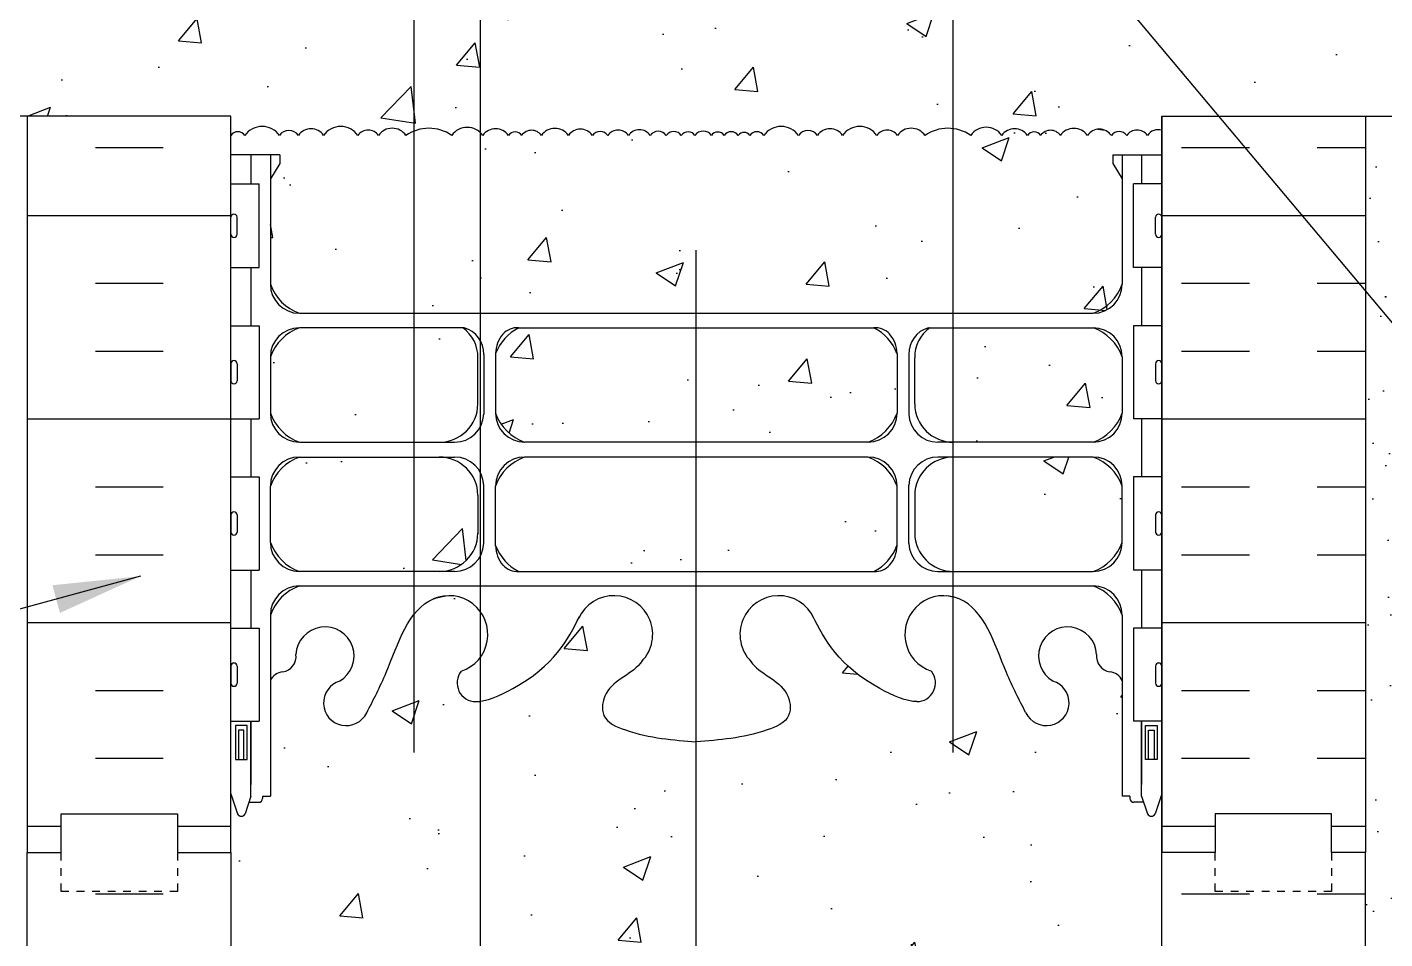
# Model space of a CAD drawing. Header units: inches. Extents: x 103.7 to 157.5, y 81.8 to 152.
# Drawn here: x 121.62 to 139.12, y 121.92 to 133.68 of the extents above; entities that cross this region are included whole.
import ezdxf

# ---------------------------------------------------------------- set-up
doc = ezdxf.new("R2010")
doc.units = ezdxf.units.IN
doc.header["$LTSCALE"] = 0.5
doc.header["$MEASUREMENT"] = 0
doc.linetypes.add('DASHED2', pattern=[0.375, 0.25, -0.125])
for name, color, linetype in [('HATCH', 12, 'Continuous'), ('line25', 2, 'Continuous'), ('LINE3', 3, 'Continuous'), ('LINE50', 5, 'Continuous'), ('LINE9', 9, 'Continuous'), ('TEXT', 4, 'Continuous'), ('Web_Edge', 9, 'Continuous')]:
    doc.layers.add(name, color=color, linetype=linetype)
doc.styles.add('DIM', font='romans.shx', dxfattribs={"width": 0.7})
doc.dimstyles.new('ext_12', dxfattribs={"dimscale": 12, "dimtxt": 0.09375, "dimasz": 0.09375, "dimexe": 0.09375, "dimexo": 0.0625, "dimgap": 0.0625, "dimtad": 1, "dimdec": 1, "dimzin": 3, "dimdsep": 46, "dimlunit": 4, "dimtxsty": 'DIM', "dimcen": 0.09, "dimdle": 0.09375, "dimclrt": 4, "dimadec": 0, "dimazin": 0, "dimtfac": 1, "dimtdec": 1, "dimtmove": 2, "dimatfit": 3, "dimfxl": 1, "dimfrac": 2, "dimtolj": 1, "dimtzin": 0, "dimarcsym": 0})

msp = doc.modelspace()

# ---------------------------------------------------------------- hatches: boundary and pattern name
at = {"layer": 'HATCH'}
h = msp.add_hatch(dxfattribs=at)
h.set_pattern_fill('AR-CONC', color=256, scale=0.5)
h.paths.add_polyline_path([(150.098, 138.003), (151.098, 139.003), (149.098, 139.003), (150.098, 140.003), (150.098, 140.534), (110.396, 140.534), (110.396, 140.003), (109.396, 139.003), (111.396, 139.003), (110.396, 138.003), (110.396, 132.534), (124.247, 132.534), (124.247, 132.284, -0.5218), (124.429, 132.284, -0.520567), (124.874, 132.284, -0.520567), (125.119, 132.284, -0.520567), (125.443, 132.284, -0.520567), (125.885, 132.284, -0.520567), (126.151, 132.284, -0.520567), (126.505, 132.284, -0.312003), (127.095, 132.284, -0.520567), (127.494, 132.284, -0.520567), (127.826, 132.284, -0.520567), (127.997, 132.284, -0.520567), (128.25, 132.284, -0.520567), (128.598, 132.284, -0.520567), (128.908, 132.284, -0.520567), (129.106, 132.284, -0.520567), (129.373, 132.284, -0.520567), (129.653, 132.284, -0.520567), (129.859, 132.284, -0.520567), (130.054, 132.284, -0.520567), (130.23, 132.284, -0.520567), (130.441, 132.284, -0.520567), (130.606, 132.284, -0.520567), (130.788, 132.284, -0.520567), (130.937, 132.284, -0.5218), (131.118, 132.284, -0.520567), (131.564, 132.284, -0.520567), (131.809, 132.284, -0.520567), (132.133, 132.284, -0.520567), (132.575, 132.284, -0.520567), (132.84, 132.284, -0.520567), (133.195, 132.284, -0.312003), (133.784, 132.284, -0.520567), (134.184, 132.284, -0.520567), (134.516, 132.284, -0.520567), (134.687, 132.284, -0.520567), (134.939, 132.284, -0.520567), (135.288, 132.284, -0.520567), (135.597, 132.284, -0.520567), (135.795, 132.284, -0.520567), (136.062, 132.284, -0.315632), (136.247, 132.352), (136.247, 132.534), (150.098, 132.534)])
h.paths.add_polyline_path([(132.835, 129.47, 0.185301), (132.536, 129.803), (127.958, 129.803, 0.185301), (127.66, 129.47), (127.66, 128.702, 0.225652), (128.035, 128.327), (132.46, 128.327, 0.225652), (132.835, 128.702)])
h.paths.add_polyline_path([(132.835, 127.761, 0.225652), (132.46, 128.136), (128.035, 128.136, 0.225652), (127.66, 127.761), (127.66, 126.993, 0.185301), (127.958, 126.66), (132.536, 126.66, 0.185301), (132.835, 126.993)])
h.paths.add_polyline_path([(135.737, 127.761, 0.225652), (135.362, 128.136), (133.562, 128.136, 0.410093), (133.062, 127.643), (133.062, 127.146, 0.406005), (133.562, 126.66), (135.362, 126.66, 0.225652), (135.737, 127.035)])
h.paths.add_polyline_path([(135.737, 129.428, 0.225652), (135.362, 129.803), (133.256, 129.803, 0.24677), (133.062, 129.417), (133.062, 128.82, 0.410093), (133.562, 128.327), (135.362, 128.327, 0.225652), (135.737, 128.702)])
h.paths.add_polyline_path([(127.432, 128.82), (127.432, 129.417, 0.24677), (127.238, 129.803), (125.132, 129.803, 0.225652), (124.757, 129.428), (124.757, 128.702, 0.225652), (125.132, 128.327), (126.932, 128.327, 0.410093)])
h.paths.add_polyline_path([(126.932, 128.136), (125.132, 128.136, 0.225652), (124.757, 127.761), (124.757, 127.035, 0.225652), (125.132, 126.66), (126.932, 126.66, 0.406005), (127.432, 127.146), (127.432, 127.643, 0.410093)])
h = msp.add_hatch(dxfattribs=at)
h.set_pattern_fill('INSUL', color=256, scale=7, style=0)
h.paths.add_polyline_path([(124.247, 132.034), (124.247, 132.534), (121.622, 132.534), (121.622, 123.034), (122.06, 123.034), (122.06, 123.534), (123.56, 123.534), (123.56, 123.034), (124.247, 123.034), (124.247, 123.763), (124.247, 123.763), (124.247, 125.163)])
h.paths.add_polyline_path([(138.872, 132.534), (136.247, 132.534), (136.247, 123.034), (136.935, 123.034), (136.935, 123.534), (138.435, 123.534), (138.435, 123.034), (138.872, 123.034)])
h = msp.add_hatch(dxfattribs=at)
h.set_pattern_fill('AR-SAND', color=256, scale=0.5, style=0)
h.set_pattern_definition([(37.5, (-92.5193, 2.6143), (-0.0314967, 0.9634119), [0, -0.76, 0, -0.85, 0, -0.8125]), (7.5, (-92.5193, 2.6143), (0.8848884, 1.411073), [0, -0.41, 0, -0.685, 0, -0.2625]), (327.5, (-93.1343, 2.6143), (1.557071, 0.0028295), [0, -0.25, 0, -0.9, 0, -1.175]), (317.5, (-93.1343, 2.6143), (1.503063, 0.438838), [0, -0.125, 0, -0.59, 0, -0.675])])
h.paths.add_polyline_path([(139.372, 116.947), (138.872, 116.947), (138.872, 105.034), (139.372, 105.034)])
h.paths.add_polyline_path([(139.372, 132.534), (138.872, 132.534), (138.872, 132.06), (139.372, 132.06)])
h.paths.add_polyline_path([(139.372, 117.034), (138.872, 117.034), (138.872, 132.034), (139.372, 132.034)])
h = msp.add_hatch(dxfattribs=at)
h.set_pattern_fill('AR-CONC', color=256, scale=0.5)
h.set_pattern_definition([(50, (-27.7718, 0), (3.5863, -0.31376), [0.375, -4.125]), (355, (-27.7718, 0), (-0.693757, 3.76096), [0.3, -3.3]), (100.4514, (-27.473, -0.026), (2.892544, 3.4472), [0.3187, -3.50571]), (46.1842, (-27.772, 1), (5.33621, -0.8276), [0.5625, -6.1875]), (96.6356, (-27.327, 0.931), (4.67331, 4.87059), [0.47805, -5.25857]), (351.1842, (-27.772, 1), (4.67331, 4.8706), [0.45, -4.95]), (21, (-27.2718, 0.75), (2.984535, -2.013094), [0.375, -4.125]), (326, (-27.2718, 0.75), (1.216577, 3.62575), [0.3, -3.3]), (71.4514, (-27.023, 0.5822), (4.20111, 1.612656), [0.3187, -3.50571]), (37.5, (-27.7718, 0), (0.060799, 1.664469), [0, -3.26, 0, -3.35, 0, -3.3125]), (7.5, (-27.7718, 0), (1.315348, 1.972059), [0, -1.91, 0, -3.185, 0, -1.2625]), (327.5, (-28.8868, 0), (2.669112, -0.112774), [0, -1.25, 0, -3.9, 0, -5.175]), (317.5, (-29.3868, 0), (2.91593, 0.500525), [0, -1.625, 0, -2.59, 0, -3.675])])
h.paths.add_polyline_path([(135.737, 130.365), (135.737, 132.034), (136.247, 132.034), (136.247, 132.352, 0.315632), (136.062, 132.284, 0.520567), (135.795, 132.284, 0.520567), (135.597, 132.284, 0.520567), (135.288, 132.284, 0.520567), (134.939, 132.284, 0.520567), (134.687, 132.284, 0.520567), (134.516, 132.284, 0.520567), (134.184, 132.284, 0.520567), (133.784, 132.284, 0.312003), (133.195, 132.284, 0.520567), (132.84, 132.284, 0.520567), (132.575, 132.284, 0.520567), (132.133, 132.284, 0.520567), (131.809, 132.284, 0.520567), (131.564, 132.284, 0.520567), (131.118, 132.284, 0.5218), (130.937, 132.284, 0.520567), (130.788, 132.284, 0.520567), (130.606, 132.284, 0.520567), (130.441, 132.284, 0.520567), (130.23, 132.284, 0.520567), (130.054, 132.284, 0.520567), (129.859, 132.284, 0.520567), (129.653, 132.284, 0.520567), (129.373, 132.284, 0.520567), (129.106, 132.284, 0.520567), (128.908, 132.284, 0.520567), (128.598, 132.284, 0.520567), (128.25, 132.284, 0.520567), (127.997, 132.284, 0.520567), (127.826, 132.284, 0.520567), (127.494, 132.284, 0.520567), (127.095, 132.284, 0.312003), (126.505, 132.284, 0.520567), (126.151, 132.284, 0.520567), (125.885, 132.284, 0.520567), (125.443, 132.284, 0.520567), (125.119, 132.284, 0.520567), (124.874, 132.284, 0.520567), (124.429, 132.284, 0.5218), (124.247, 132.284), (124.247, 132.034), (124.757, 132.034), (124.757, 130.364, 0.412864), (125.132, 129.99), (135.362, 129.99, 0.414225)])
h = msp.add_hatch(dxfattribs=at)
h.set_pattern_fill('AR-CONC', color=256, scale=0.5)
edge = h.paths.add_edge_path()
edge.add_line((136.247, 123.034), (136.247, 123.794))
edge.add_line((136.247, 123.794), (136.162, 123.533))
edge.add_arc((136.112, 123.56), 0.0567, 208.0725, 331.9275, ccw=False)
edge.add_line((136.062, 123.533), (136.013, 123.683))
edge.add_line((136.013, 123.683), (135.887, 123.683))
edge.add_arc((135.887, 123.733), 0.05, 180, 270, ccw=False)
edge.add_line((135.837, 123.733), (135.837, 123.763))
edge.add_line((135.837, 123.763), (135.737, 123.763))
edge.add_line((135.737, 123.763), (135.737, 125.253))
edge.add_arc((135.563, 125.176), 0.19, 23.6297, 85.6939)
edge.add_arc((135.606, 125.564), 0.2, 172.8929, 261.6212, ccw=False)
edge.add_arc((135.033, 125.57), 0.375, 2.9237, 239.8675)
edge.add_arc((134.759, 124.965), 0.293, -154.2016, 73.0731, ccw=False)
edge.add_spline(control_points=[(134.495, 124.837), (134.409, 125.004), (134.156, 125.494), (133.962, 126.175), (133.636, 126.305)], knot_values=[0, 0, 0, 0, 0.579211, 1.703896, 1.703896, 1.703896, 1.703896], degree=3, periodic=0)
edge.add_spline(control_points=[(133.636, 126.305), (133.587, 126.325), (133.532, 126.338), (133.476, 126.346)], knot_values=[1.703896, 1.703896, 1.703896, 1.703896, 1.875321, 1.875321, 1.875321, 1.875321], degree=3, periodic=0)
edge.add_arc((133.435, 125.848), 0.5, 85.2926, 251.7937)
edge.add_arc((133.088, 125.223), 0.242, -90, 38.2327, ccw=False)
edge.add_spline(control_points=[(133.088, 124.981), (132.967, 124.979), (132.148, 125.33), (131.903, 125.778), (131.763, 126.058)], knot_values=[0.038125, 0.038125, 0.038125, 0.038125, 0.320663, 1.237398, 1.237398, 1.237398, 1.237398], degree=3, periodic=0)
edge.add_arc((131.31, 125.848), 0.5, 24.819, 224.1875)
edge.add_spline(control_points=[(130.951, 125.499), (131.059, 125.336), (131.419, 125.246), (131.495, 124.75), (130.947, 124.514), (130.543, 124.486), (130.247, 124.465)], knot_values=[0.229407, 0.229407, 0.229407, 0.229407, 0.844432, 1.128849, 1.464331, 2.389004, 2.389004, 2.389004, 2.389004], degree=3, periodic=0)
edge.add_spline(control_points=[(130.247, 124.465), (129.951, 124.486), (129.547, 124.514), (128.999, 124.75), (129.075, 125.246), (129.435, 125.336), (129.543, 125.499)], knot_values=[0.229407, 0.229407, 0.229407, 0.229407, 1.15408, 1.489562, 1.773979, 2.389004, 2.389004, 2.389004, 2.389004], degree=3, periodic=0)
edge.add_arc((129.185, 125.848), 0.5, 315.8125, 515.181)
edge.add_spline(control_points=[(128.731, 126.058), (128.591, 125.778), (128.346, 125.33), (127.527, 124.979), (127.406, 124.981)], knot_values=[0.038125, 0.038125, 0.038125, 0.038125, 0.95486, 1.237398, 1.237398, 1.237398, 1.237398], degree=3, periodic=0)
edge.add_arc((127.406, 125.223), 0.242, 141.7673, 270, ccw=False)
edge.add_arc((127.06, 125.848), 0.5, 288.2063, 454.7074)
edge.add_spline(control_points=[(127.019, 126.346), (126.962, 126.338), (126.908, 126.325), (126.858, 126.305)], knot_values=[1.703896, 1.703896, 1.703896, 1.703896, 1.875321, 1.875321, 1.875321, 1.875321], degree=3, periodic=0)
edge.add_spline(control_points=[(126.858, 126.305), (126.532, 126.175), (126.338, 125.494), (126.085, 125.004), (125.999, 124.837)], knot_values=[0, 0, 0, 0, 1.124685, 1.703896, 1.703896, 1.703896, 1.703896], degree=3, periodic=0)
edge.add_arc((125.735, 124.965), 0.293, 106.9269, 334.2016, ccw=False)
edge.add_arc((125.461, 125.57), 0.375, 300.1325, 537.0763)
edge.add_arc((124.888, 125.564), 0.2, -81.62, 7.1071, ccw=False)
edge.add_arc((124.931, 125.176), 0.19, 94.3036, 156.3684)
edge.add_line((124.757, 125.253), (124.757, 123.763))
edge.add_line((124.757, 123.763), (124.657, 123.763))
edge.add_line((124.657, 123.763), (124.657, 123.733))
edge.add_arc((124.607, 123.733), 0.05, -90, 0, ccw=False)
edge.add_line((124.607, 123.683), (124.481, 123.683))
edge.add_line((124.481, 123.683), (124.432, 123.533))
edge.add_arc((124.382, 123.56), 0.0567, 208.0725, 331.9275, ccw=False)
edge.add_line((124.332, 123.533), (124.247, 123.794))
edge.add_line((124.247, 123.794), (124.247, 123.034))
edge.add_line((124.247, 123.034), (124.247, 121.034))
edge.add_arc((124.593, 121.395), 0.5, 226.2109, 246.4218)
edge.add_line((124.393, 120.937), (124.483, 120.937))
edge.add_line((124.483, 120.937), (124.483, 120.895))
edge.add_arc((124.343, 120.688), 0.25, 0, 55.9442, ccw=False)
edge.add_line((124.593, 120.688), (124.593, 120.621))
edge.add_arc((124.531, 120.621), 0.0625, -90, 0, ccw=False)
edge.add_line((124.531, 120.558), (124.483, 120.558))
edge.add_line((124.483, 120.558), (124.483, 120.488))
edge.add_line((124.483, 120.488), (124.588, 120.488))
edge.add_arc((124.551, 120.838), 0.352, 276.1291, 321.5331)
edge.add_arc((124.928, 120.57), 0.113, -12.1844, 154.0569, ccw=False)
edge.add_arc((125.413, 120.565), 0.375, 182.9237, 419.8675)
edge.add_arc((125.733, 121.158), 0.3, 27.597, 243.9425, ccw=False)
edge.add_spline(control_points=[(125.999, 121.297), (126.085, 121.131), (126.338, 120.641), (126.532, 119.96), (126.858, 119.829)], knot_values=[0, 0, 0, 0, 0.579211, 1.703896, 1.703896, 1.703896, 1.703896], degree=3, periodic=0)
edge.add_spline(control_points=[(126.858, 119.829), (126.908, 119.809), (126.962, 119.797), (127.019, 119.788)], knot_values=[1.703896, 1.703896, 1.703896, 1.703896, 1.875321, 1.875321, 1.875321, 1.875321], degree=3, periodic=0)
edge.add_arc((127.06, 120.287), 0.5, 265.2926, 431.7937)
edge.add_arc((127.406, 120.911), 0.242, 90, 218.2327, ccw=False)
edge.add_spline(control_points=[(127.406, 121.153), (127.527, 121.155), (128.346, 120.804), (128.591, 120.357), (128.731, 120.077)], knot_values=[0.038125, 0.038125, 0.038125, 0.038125, 0.320663, 1.237398, 1.237398, 1.237398, 1.237398], degree=3, periodic=0)
edge.add_arc((129.185, 120.287), 0.5, 204.819, 404.1875)
edge.add_spline(control_points=[(129.543, 120.635), (129.435, 120.798), (129.075, 120.889), (128.999, 121.384), (129.547, 121.62), (129.951, 121.649), (130.247, 121.67)], knot_values=[0.229407, 0.229407, 0.229407, 0.229407, 0.844432, 1.128849, 1.464331, 2.389004, 2.389004, 2.389004, 2.389004], degree=3, periodic=0)
edge.add_spline(control_points=[(130.247, 121.67), (130.543, 121.649), (130.947, 121.62), (131.495, 121.384), (131.419, 120.889), (131.059, 120.798), (130.951, 120.635)], knot_values=[0.229407, 0.229407, 0.229407, 0.229407, 1.15408, 1.489562, 1.773979, 2.389004, 2.389004, 2.389004, 2.389004], degree=3, periodic=0)
edge.add_arc((131.31, 120.287), 0.5, 135.8125, 335.181)
edge.add_spline(control_points=[(131.763, 120.077), (131.903, 120.357), (132.148, 120.804), (132.967, 121.155), (133.088, 121.153)], knot_values=[0.038125, 0.038125, 0.038125, 0.038125, 0.95486, 1.237398, 1.237398, 1.237398, 1.237398], degree=3, periodic=0)
edge.add_arc((133.088, 120.911), 0.242, -38.2327, 90, ccw=False)
edge.add_arc((133.435, 120.287), 0.5, 108.2063, 274.7074)
edge.add_spline(control_points=[(133.476, 119.788), (133.532, 119.797), (133.587, 119.809), (133.636, 119.829)], knot_values=[1.703896, 1.703896, 1.703896, 1.703896, 1.875321, 1.875321, 1.875321, 1.875321], degree=3, periodic=0)
edge.add_spline(control_points=[(133.636, 119.829), (133.962, 119.96), (134.156, 120.641), (134.409, 121.131), (134.495, 121.297)], knot_values=[0, 0, 0, 0, 1.124685, 1.703896, 1.703896, 1.703896, 1.703896], degree=3, periodic=0)
edge.add_arc((134.761, 121.158), 0.3, -63.9425, 153.031, ccw=False)
edge.add_arc((135.081, 120.565), 0.375, 120.1325, 357.0763)
edge.add_arc((135.566, 120.57), 0.113, 25.9431, 192.1844, ccw=False)
edge.add_arc((135.944, 120.838), 0.352, 218.4669, 263.8709)
edge.add_line((135.906, 120.488), (136.011, 120.488))
edge.add_line((136.011, 120.488), (136.011, 120.558))
edge.add_line((136.011, 120.558), (135.964, 120.558))
edge.add_arc((135.964, 120.621), 0.0625, 180, 270, ccw=False)
edge.add_line((135.901, 120.621), (135.901, 120.688))
edge.add_arc((136.151, 120.688), 0.25, 124.0558, 180, ccw=False)
edge.add_line((136.011, 120.895), (136.011, 120.937))
edge.add_line((136.011, 120.937), (136.101, 120.937))
edge.add_arc((135.901, 121.395), 0.5, 293.5782, 313.789)
edge.add_line((136.247, 121.034), (136.247, 123.034))
h = msp.add_hatch(dxfattribs=at)
h.set_pattern_fill('INSUL', color=256, scale=7, style=0)
h.paths.add_polyline_path([(138.872, 123.034), (138.435, 123.034), (138.435, 122.534), (136.935, 122.534), (136.935, 123.034), (136.247, 123.034), (136.247, 105.034), (136.935, 105.034), (136.935, 105.534), (138.435, 105.534), (138.435, 105.034), (138.872, 105.034)])
h.paths.add_polyline_path([(124.247, 114.034), (124.247, 120.906), (124.247, 122.306), (124.247, 123.034), (123.56, 123.034), (123.56, 122.534), (122.06, 122.534), (122.06, 123.034), (121.622, 123.034), (121.622, 105.034), (122.06, 105.034), (122.06, 105.534), (123.56, 105.534), (123.56, 105.034), (124.247, 105.034), (124.247, 105.763), (124.247, 105.763), (124.247, 107.163)])

# ---------------------------------------------------------------- linework, layer by layer
for points in [[(130.937, 132.284, 0.520567), (130.788, 132.284, 0.520567), (130.606, 132.284, 0.520567), (130.441, 132.284, 0.520567), (130.23, 132.284, 0.520567), (130.054, 132.284, 0.520567), (129.859, 132.284, 0.520567), (129.653, 132.284, 0.520567), (129.373, 132.284, 0.520567), (129.106, 132.284, 0.520567), (128.908, 132.284, 0.520567), (128.598, 132.284, 0.520567), (128.25, 132.284, 0.520567), (127.997, 132.284, 0.520567), (127.826, 132.284, 0.520567), (127.494, 132.284, 0.520567), (127.095, 132.284, 0.312003), (126.505, 132.284, 0.520567), (126.151, 132.284, 0.520567), (125.885, 132.284, 0.520567), (125.443, 132.284, 0.520567), (125.119, 132.284, 0.520567), (124.874, 132.284, 0.520567), (124.429, 132.284, 0.5218), (124.247, 132.284)], [(136.247, 132.352, 0.315633), (136.062, 132.284, 0.520567), (135.795, 132.284, 0.520567), (135.597, 132.284, 0.520567), (135.288, 132.284, 0.520567), (134.939, 132.284, 0.520567), (134.687, 132.284, 0.520567), (134.516, 132.284, 0.520567), (134.184, 132.284, 0.520567), (133.784, 132.284, 0.312003), (133.195, 132.284, 0.520567), (132.84, 132.284, 0.520567), (132.575, 132.284, 0.520567), (132.133, 132.284, 0.520567), (131.809, 132.284, 0.520567), (131.564, 132.284, 0.520567), (131.118, 132.284, 0.5218), (130.937, 132.284)]]:
    msp.add_lwpolyline(points, format="xyb", dxfattribs=at)
at = {"layer": 'line25'}
for p, q in [((124.247, 132.534), (110.396, 132.534)), ((124.247, 123.034), (124.247, 132.534)), ((136.247, 132.534), (136.247, 123.034)), ((136.247, 132.534), (150.098, 132.534)), ((136.247, 123.034), (136.247, 132.534)), ((124.247, 131.659), (124.612, 131.659)), ((124.612, 130.579), (124.612, 131.659)), ((136.247, 131.659), (135.882, 131.659)), ((135.882, 130.579), (135.882, 131.659)), ((124.287, 131.269), (124.287, 131.269)), ((136.207, 131.269), (136.207, 131.269)), ((124.247, 131.009), (124.247, 131.229)), ((124.247, 131.174), (124.247, 131.174)), ((124.327, 131.009), (124.327, 131.229)), ((136.167, 131.009), (136.167, 131.229)), ((136.247, 131.009), (136.247, 131.229)), ((136.247, 131.174), (136.247, 131.174)), ((124.247, 131.064), (124.247, 131.064)), ((124.287, 130.969), (124.287, 130.969)), ((136.207, 130.969), (136.207, 130.969)), ((136.247, 131.064), (136.247, 131.064)), ((124.247, 130.579), (124.612, 130.579)), ((136.247, 130.579), (135.882, 130.579)), ((124.247, 129.829), (124.612, 129.829)), ((124.612, 129.829), (124.612, 128.629)), ((136.247, 129.829), (135.882, 129.829)), ((135.882, 129.829), (135.882, 128.629)), ((124.247, 129.339), (124.247, 129.119)), ((124.287, 129.379), (124.287, 129.379)), ((124.327, 129.339), (124.327, 129.119)), ((136.167, 129.339), (136.167, 129.119)), ((136.207, 129.379), (136.207, 129.379)), ((136.247, 129.339), (136.247, 129.119)), ((124.247, 129.284), (124.247, 129.284)), ((124.247, 129.174), (124.247, 129.174)), ((136.247, 129.284), (136.247, 129.284)), ((136.247, 129.174), (136.247, 129.174)), ((124.287, 129.079), (124.287, 129.079)), ((136.207, 129.079), (136.207, 129.079)), ((124.247, 128.629), (124.612, 128.629)), ((136.247, 128.629), (135.882, 128.629)), ((124.247, 127.879), (124.612, 127.879)), ((124.612, 127.879), (124.612, 126.679)), ((136.247, 127.879), (135.882, 127.879)), ((135.882, 127.879), (135.882, 126.679)), ((124.247, 127.389), (124.247, 127.169)), ((124.247, 127.334), (124.247, 127.334)), ((124.327, 127.389), (124.327, 127.169)), ((136.167, 127.389), (136.167, 127.169)), ((136.247, 127.389), (136.247, 127.169)), ((136.247, 127.334), (136.247, 127.334)), ((124.247, 127.224), (124.247, 127.224)), ((124.287, 127.129), (124.287, 127.129)), ((136.207, 127.129), (136.207, 127.129)), ((136.247, 127.224), (136.247, 127.224)), ((124.247, 126.679), (124.612, 126.679)), ((136.247, 126.679), (135.882, 126.679)), ((124.247, 125.929), (124.612, 125.929)), ((124.612, 125.929), (124.612, 124.729)), ((136.247, 125.929), (135.882, 125.929)), ((135.882, 125.929), (135.882, 124.729)), ((124.287, 125.479), (124.287, 125.479)), ((136.207, 125.479), (136.207, 125.479)), ((124.247, 125.439), (124.247, 125.219)), ((124.247, 125.384), (124.247, 125.384)), ((124.327, 125.439), (124.327, 125.219)), ((136.167, 125.439), (136.167, 125.219)), ((136.247, 125.439), (136.247, 125.219)), ((136.247, 125.384), (136.247, 125.384)), ((124.247, 125.274), (124.247, 125.274)), ((124.287, 125.179), (124.287, 125.179)), ((136.207, 125.179), (136.207, 125.179)), ((136.247, 125.274), (136.247, 125.274)), ((124.247, 124.729), (124.612, 124.729)), ((136.247, 124.729), (135.882, 124.729)), ((124.247, 123.034), (124.247, 105.034)), ((136.247, 105.034), (136.247, 123.034))]:
    msp.add_line(p, q, dxfattribs=at)
for centre, start, end in [((124.287, 131.229), 90, 180), ((124.287, 131.229), 360, 90), ((136.207, 131.229), 90, 180), ((136.207, 131.229), 0, 90), ((124.287, 131.009), 180, 270), ((124.287, 131.009), 270, 0), ((136.207, 131.009), 180, 270), ((136.207, 131.009), 270, 0), ((124.287, 129.339), 90, 180), ((124.287, 129.339), 0, 90), ((136.207, 129.339), 90, 180), ((136.207, 129.339), 360, 90), ((124.287, 129.119), 180, 270), ((124.287, 129.119), 270, 0), ((136.207, 129.119), 180, 270), ((136.207, 129.119), 270, 0), ((124.287, 127.389), 90, 180), ((124.287, 127.389), 0, 90), ((136.207, 127.389), 90, 180), ((136.207, 127.389), 360, 90), ((124.287, 127.169), 180, 270), ((124.287, 127.169), 270, 0), ((136.207, 127.169), 180, 270), ((136.207, 127.169), 270, 0), ((124.287, 125.439), 90, 180), ((124.287, 125.439), 0, 90), ((136.207, 125.439), 90, 180), ((136.207, 125.439), 360, 90), ((124.287, 125.219), 180, 270), ((124.287, 125.219), 270, 0), ((136.207, 125.219), 180, 270), ((136.207, 125.219), 270, 0)]:
    msp.add_arc(centre, 0.04, start, end, dxfattribs=at)
at = {"layer": 'LINE3'}
for p, q in [((127.466, 112.088), (127.466, 139.034)), ((130.247, 106.034), (130.247, 130.804))]:
    msp.add_line(p, q, dxfattribs=at)
at = {"layer": 'LINE3', "linetype": 'Continuous'}
for points in [[(126.61, 124.327), (126.61, 135.534, 0.414214), (125.61, 136.534), (111.396, 136.534)], [(133.556, 124.327), (133.556, 135.534, -0.414214), (134.556, 136.534), (149.098, 136.534)]]:
    msp.add_lwpolyline(points, format="xyb", dxfattribs=at)
at = {"layer": 'LINE50'}
for p, q in [((121.622, 132.534), (121.622, 123.034)), ((138.872, 132.534), (138.872, 123.034)), ((121.622, 105.034), (121.622, 123.034)), ((138.872, 105.034), (138.872, 123.034))]:
    msp.add_line(p, q, dxfattribs=at)
for points in [[(121.622, 123.034), (122.06, 123.034), (122.06, 123.534), (123.56, 123.534), (123.56, 123.034), (124.247, 123.034)], [(121.622, 123.034), (122.06, 123.034), (122.06, 123.534), (123.56, 123.534), (123.56, 123.034), (124.247, 123.034)], [(138.872, 123.034), (138.435, 123.034), (138.435, 123.534), (136.935, 123.534), (136.935, 123.034), (136.247, 123.034)], [(138.872, 123.034), (138.435, 123.034), (138.435, 123.534), (136.935, 123.534), (136.935, 123.034), (136.247, 123.034)]]:
    msp.add_lwpolyline(points, dxfattribs=at)
at = {"layer": 'LINE9', "linetype": 'DASHED2', "ltscale": 0.15}
for points in [[(123.56, 123.034), (123.56, 123.034), (123.56, 122.534), (122.06, 122.534), (122.06, 123.034), (122.06, 123.034)], [(138.435, 123.034), (138.435, 123.034), (138.435, 122.534), (136.935, 122.534), (136.935, 123.034), (136.935, 123.034)]]:
    msp.add_lwpolyline(points, dxfattribs=at)
at = {"layer": 'Web_Edge'}
for p, q in [((124.877, 132.034), (124.247, 132.034)), ((124.757, 132.034), (124.757, 130.365)), ((124.877, 132.034), (124.877, 131.922)), ((124.877, 132.034), (124.877, 131.922)), ((135.617, 132.034), (136.247, 132.034)), ((135.617, 132.034), (135.617, 131.922)), ((135.617, 132.034), (135.617, 131.922)), ((135.737, 132.034), (135.737, 130.365)), ((124.877, 131.922), (124.757, 131.722)), ((124.877, 131.922), (124.757, 131.722)), ((135.617, 131.922), (135.737, 131.722)), ((135.617, 131.922), (135.737, 131.722)), ((125.132, 129.99), (135.362, 129.99)), ((127.255, 129.803), (125.132, 129.803)), ((127.958, 129.803), (132.57, 129.803)), ((133.239, 129.803), (135.362, 129.803)), ((124.757, 129.428), (124.757, 128.702)), ((127.432, 128.82), (127.432, 129.417)), ((127.507, 129.458), (127.507, 128.689)), ((127.66, 129.471), (127.66, 128.702)), ((132.835, 129.471), (132.835, 128.702)), ((132.987, 129.458), (132.987, 128.689)), ((133.062, 128.82), (133.062, 129.417)), ((135.737, 129.428), (135.737, 128.702)), ((125.132, 128.327), (127.132, 128.327)), ((132.46, 128.327), (128.035, 128.327)), ((135.362, 128.327), (133.362, 128.327)), ((125.132, 128.136), (127.132, 128.136)), ((132.46, 128.136), (128.035, 128.136)), ((135.362, 128.136), (133.362, 128.136)), ((124.757, 127.035), (124.757, 127.761)), ((127.507, 127.022), (127.507, 127.775)), ((127.66, 126.992), (127.66, 127.761)), ((132.835, 126.992), (132.835, 127.761)), ((132.987, 127.022), (132.987, 127.775)), ((135.737, 127.035), (135.737, 127.761)), ((127.432, 127.643), (127.432, 127.146)), ((133.062, 127.643), (133.062, 127.146)), ((127.132, 126.66), (125.132, 126.66)), ((127.958, 126.66), (132.57, 126.66)), ((133.362, 126.66), (135.362, 126.66)), ((125.132, 126.473), (135.362, 126.473)), ((124.757, 126.098), (124.757, 123.763)), ((135.737, 126.098), (135.737, 123.763)), ((124.507, 123.763), (124.507, 124.729)), ((135.987, 123.763), (135.987, 124.729)), ((124.247, 123.794), (124.332, 123.533)), ((124.507, 123.763), (124.432, 123.533)), ((124.657, 123.763), (124.757, 123.763)), ((124.657, 123.763), (124.657, 123.733)), ((124.657, 123.733), (124.657, 123.733)), ((135.837, 123.763), (135.737, 123.763)), ((135.837, 123.763), (135.837, 123.733)), ((135.837, 123.733), (135.837, 123.733)), ((135.987, 123.763), (136.062, 123.533)), ((136.247, 123.794), (136.162, 123.533)), ((124.481, 123.683), (124.607, 123.683)), ((136.013, 123.683), (135.887, 123.683))]:
    msp.add_line(p, q, dxfattribs=at)
for points in [[(124.507, 132.034), (124.507, 131.659)], [(135.987, 132.034), (135.987, 131.659)], [(124.507, 130.579), (124.507, 129.829)], [(135.987, 130.579), (135.987, 129.829)], [(124.507, 128.629), (124.507, 127.879)], [(135.987, 128.629), (135.987, 127.879)], [(124.507, 126.679), (124.507, 125.929)], [(135.987, 126.679), (135.987, 125.929)], [(124.507, 124.729), (124.507, 123.913)], [(135.987, 124.729), (135.987, 123.913)]]:
    msp.add_lwpolyline(points, dxfattribs=at)
for points in [[(124.457, 124.673), (124.307, 124.673), (124.307, 124.233), (124.457, 124.233)], [(124.417, 124.613), (124.347, 124.613), (124.347, 124.233), (124.417, 124.233)], [(136.037, 124.673), (136.187, 124.673), (136.187, 124.233), (136.037, 124.233)], [(136.077, 124.613), (136.147, 124.613), (136.147, 124.233), (136.077, 124.233)]]:
    msp.add_lwpolyline(points, close=True, dxfattribs=at)
for centre, radius, start, end in [((125.339, 130.572), 0.618, 199.5703, 250.431), ((125.132, 130.365), 0.375, 180.0021, 269.9991), ((135.155, 130.572), 0.618, 289.569, 340.4297), ((135.362, 130.365), 0.375, 270.0009, 359.9979), ((125.339, 129.221), 0.617, 109.5682, 160.4318), ((125.132, 129.428), 0.375, 90, 180), ((126.968, 129.425), 0.464, 358.9928, 54.4406), ((127.161, 129.47), 0.346, 358.053, 74.2116), ((128.243, 129.247), 0.624, 117.0966, 159.0881), ((128.036, 129.471), 0.376, 138.3704, 179.9486), ((127.941, 129.554), 0.25, 86.1209, 138.3704), ((132.553, 129.554), 0.25, 41.6296, 93.8791), ((132.251, 129.247), 0.624, 20.9119, 62.9034), ((132.458, 129.471), 0.376, 0.0514, 41.6296), ((133.333, 129.47), 0.346, 105.7884, 181.947), ((133.526, 129.425), 0.464, 125.5594, 181.0072), ((135.155, 129.221), 0.617, 19.5682, 70.4318), ((135.362, 129.428), 0.375, 360, 90), ((126.932, 128.827), 0.5, 270, 359.1927), ((133.562, 128.827), 0.5, 180.8073, 270), ((125.339, 128.909), 0.617, 199.5682, 250.4318), ((125.132, 128.702), 0.375, 180, 270), ((127.132, 128.702), 0.375, 270, 357.9696), ((128.241, 128.909), 0.617, 199.5682, 250.4318), ((128.035, 128.702), 0.375, 180, 270), ((132.253, 128.909), 0.617, 289.5682, 340.4318), ((132.46, 128.702), 0.375, 270, 360), ((133.362, 128.702), 0.375, 182.0304, 270), ((135.155, 128.909), 0.617, 289.5682, 340.4318), ((135.362, 128.702), 0.375, 270, 0), ((125.339, 127.554), 0.617, 109.5682, 160.4318), ((125.132, 127.761), 0.375, 90, 180), ((126.932, 127.636), 0.5, 0.8073, 90), ((127.132, 127.761), 0.375, 2.0304, 90), ((128.241, 127.554), 0.617, 109.5682, 160.4318), ((128.035, 127.761), 0.375, 90, 180), ((132.253, 127.554), 0.617, 19.5682, 70.4318), ((132.46, 127.761), 0.375, 0, 90), ((133.362, 127.761), 0.375, 90, 177.9696), ((133.562, 127.636), 0.5, 90, 179.1927), ((135.155, 127.554), 0.617, 19.5682, 70.4318), ((135.362, 127.761), 0.375, 360, 90), ((126.932, 127.16), 0.5, 270, 359.1927), ((133.562, 127.16), 0.5, 180.8073, 270), ((125.339, 127.242), 0.617, 199.5682, 250.4318), ((125.132, 127.035), 0.375, 180, 270), ((127.132, 127.035), 0.375, 270, 357.9696), ((128.243, 127.216), 0.624, 200.9119, 242.9034), ((128.036, 126.992), 0.376, 180.0514, 221.6296), ((132.251, 127.216), 0.624, 297.0966, 339.0881), ((132.458, 126.992), 0.376, 318.3704, 359.9486), ((133.362, 127.035), 0.375, 182.0304, 270), ((135.155, 127.242), 0.617, 289.5682, 340.4318), ((135.362, 127.035), 0.375, 270, 0), ((127.941, 126.91), 0.25, 221.6296, 273.8791), ((132.553, 126.91), 0.25, 266.1209, 318.3704), ((125.339, 125.891), 0.618, 109.569, 160.4297), ((125.132, 126.098), 0.375, 90.0009, 179.9979), ((135.155, 125.891), 0.618, 19.5703, 70.431), ((135.362, 126.098), 0.375, 0.0021, 89.9991), ((127.06, 125.848), 0.5, 288.2063, 113.7861), ((129.185, 125.848), 0.5, 315.8125, 155.181), ((131.31, 125.848), 0.5, 24.819, 224.1875), ((133.435, 125.848), 0.5, 66.2139, 251.7937), ((125.461, 125.57), 0.375, 300.1325, 177.0763), ((135.033, 125.57), 0.375, 2.9237, 239.8675), ((124.888, 125.564), 0.2, 278.38, 7.1071), ((135.606, 125.564), 0.2, 172.8929, 261.62), ((124.931, 125.176), 0.19, 94.3036, 156.3684), ((127.406, 125.223), 0.242, 141.7673, 270), ((133.088, 125.223), 0.242, 270, 38.2327), ((135.563, 125.176), 0.19, 23.6316, 85.6964), ((125.735, 124.965), 0.293, 106.9269, 334.2016), ((134.759, 124.965), 0.293, 205.7984, 73.0731), ((124.607, 123.733), 0.05, 270, 0), ((135.887, 123.733), 0.05, 180, 270), ((124.382, 123.56), 0.0567, 208.0725, 331.9275), ((136.112, 123.56), 0.0567, 208.0725, 331.9275)]:
    msp.add_arc(centre, radius, start, end, dxfattribs=at)
for points, knots in [([(125.999, 124.837), (126.085, 125.004), (126.338, 125.494), (126.552, 126.243), (126.962, 126.338), (127.019, 126.346)], [0, 0, 0, 0, 0.579211, 1.703896, 1.875321, 1.875321, 1.875321, 1.875321]), ([(134.495, 124.837), (134.409, 125.004), (134.156, 125.494), (133.942, 126.243), (133.532, 126.338), (133.476, 126.346)], [0, 0, 0, 0, 0.579211, 1.703896, 1.875321, 1.875321, 1.875321, 1.875321]), ([(127.406, 124.981), (127.527, 124.979), (128.36, 125.336), (128.6, 125.793), (128.74, 126.076)], [0.038125, 0.038125, 0.038125, 0.038125, 0.320663, 1.258119, 1.258119, 1.258119, 1.258119]), ([(133.088, 124.981), (132.967, 124.979), (132.134, 125.336), (131.895, 125.793), (131.754, 126.076)], [0.038125, 0.038125, 0.038125, 0.038125, 0.320663, 1.258119, 1.258119, 1.258119, 1.258119]), ([(129.543, 125.499), (129.435, 125.336), (129.075, 125.246), (128.999, 124.75), (129.547, 124.514), (129.951, 124.486), (130.247, 124.465)], [0.229407, 0.229407, 0.229407, 0.229407, 0.844432, 1.128849, 1.464331, 2.389004, 2.389004, 2.389004, 2.389004]), ([(130.951, 125.499), (131.059, 125.336), (131.419, 125.246), (131.495, 124.75), (130.947, 124.514), (130.543, 124.486), (130.247, 124.465)], [0.229407, 0.229407, 0.229407, 0.229407, 0.844432, 1.128849, 1.464331, 2.389004, 2.389004, 2.389004, 2.389004])]:
    msp.add_open_spline(points, degree=3, knots=knots, dxfattribs=at)

# ---------------------------------------------------------------- leaders
at = {"layer": 'TEXT'}
for points, override in [([(133.92, 136.182), (143.165, 125.154), (145.674, 125.154)], {"dimgap": 0.0625, "dimtad": 0}), ([(123.082, 126.599), (117.34, 125.038), (114.979, 125.038)], {"dimtad": 0})]:
    msp.add_leader(points, dimstyle='ext_12', override=override, dxfattribs=at)

doc.saveas('drawing.dxf')
